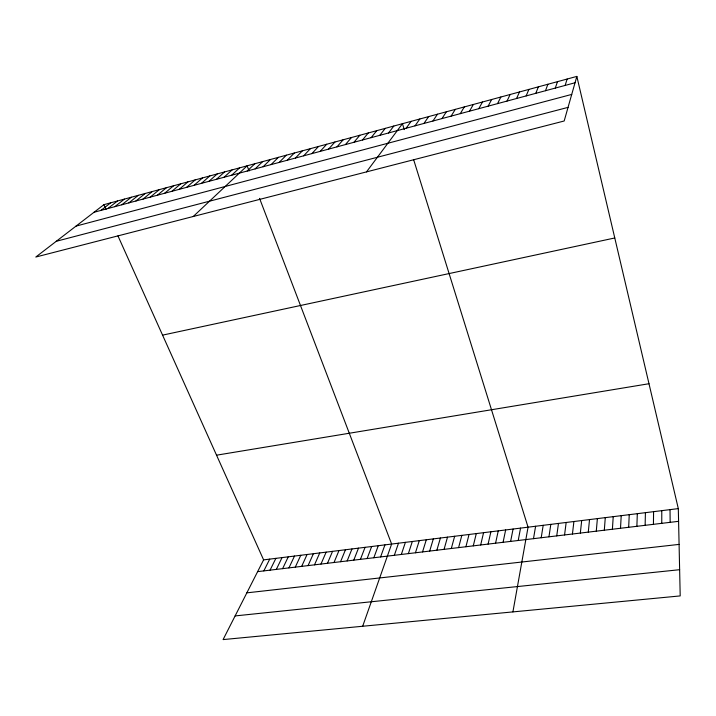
<?xml version="1.0" encoding="UTF-8"?>
<svg xmlns="http://www.w3.org/2000/svg" width="716" height="716" viewBox="0 0 716 716"><rect width="100%" height="100%" fill="white"/><g stroke="black" fill="none" stroke-linecap="round" stroke-linejoin="round"><path stroke-width="1.07" d="M661.763 523.333L661.781 510.651M653.431 524.336L653.583 511.663M645.134 525.32L645.42 512.674M636.882 526.314L637.312 513.676M628.675 527.289L629.239 514.67M620.512 528.265L621.211 515.663M612.395 529.24L613.227 516.657M604.313 530.198L605.28 517.632M596.285 531.165L597.377 518.608M588.292 532.113L589.519 519.583M580.336 533.071L581.696 520.55M572.433 534.011L573.91 521.517M564.566 534.95L566.168 522.465M556.735 535.89L558.471 523.423M548.957 536.821L550.81 524.372M541.207 537.743L543.184 525.311M533.501 538.665L535.604 526.251M512.916 611.903L528.059 527.182L413.633 159.641M518.214 540.49L520.55 528.113M510.624 541.403L513.077 529.034M503.08 542.298L505.648 529.947M495.57 543.202L498.255 530.869M488.097 544.088L490.89 531.773M480.669 544.983L483.568 532.677M473.276 545.861L476.292 533.581M465.919 546.747L469.043 534.476M458.598 547.624L461.829 535.371M451.313 548.492L454.651 536.257M444.063 549.36L447.509 537.134M576.845 76.406L564.172 120.995L35.8 257.035L103.918 204.66L576.845 76.406L678.312 508.611L680.2 595.918L223.088 639.594L263.604 559.876L117.961 235.895M436.858 550.219L440.403 538.02M429.681 551.078L433.332 538.888M422.538 551.929L426.297 539.757M565.13 85.428L567.135 79.046M415.441 552.779L419.299 540.625M408.371 553.62L412.327 541.484M401.336 554.461L405.399 542.343M394.337 555.303L398.499 543.193M555.285 88.086L557.487 81.66M362.672 626.258L391.625 544.044L259.55 198.35M380.59 556.941L384.94 544.876M373.841 557.746L378.281 545.699M545.503 90.717L547.892 84.255M367.12 558.552L371.658 546.514M360.434 559.348L365.062 547.328M353.776 560.145L358.501 548.143M535.783 93.331L538.369 86.842M347.153 560.941L351.968 548.948M340.565 561.729L345.461 549.754M334.005 562.508L338.99 550.55M327.472 563.295L332.546 551.347M526.135 95.926L528.9 89.411M320.974 564.065L326.138 552.143M314.503 564.843L319.748 552.931M308.068 565.613L313.393 553.719M516.54 98.513L519.503 91.961M301.66 566.374L307.075 554.497M295.278 567.144L300.774 555.276M288.933 567.895L294.509 556.055M507.017 101.081L510.15 94.494M282.614 568.656L288.271 556.824M276.322 569.408L282.059 557.594M270.057 570.151L275.884 558.355M263.828 570.903L269.726 559.115M497.548 103.623L500.869 97.009M488.142 106.156L491.641 99.515M478.789 108.68L482.468 102.003M469.508 111.177L473.357 104.473M460.281 113.665L464.299 106.926M451.107 116.126L455.295 109.369M441.996 118.588L446.354 111.794M432.938 121.022L437.458 114.211M423.944 123.447L428.624 116.601M415.003 125.855L419.845 118.981M406.115 128.245L411.118 121.353M366.494 171.894L402.446 123.707L404.28 129.596M388.511 132.988L393.818 126.043M379.784 135.333L385.253 128.361M371.121 137.669L376.732 130.679M362.502 139.987L368.266 132.97M353.937 142.287L359.853 135.252M345.425 144.578L351.484 137.526M336.968 146.861L343.17 139.772M328.563 149.125L334.909 142.019M320.204 151.371L326.693 144.247M311.899 153.609L318.522 146.458M303.647 155.828L310.404 148.66M295.44 158.039L302.331 150.852M287.277 160.241L294.303 153.027M279.168 162.425L286.328 155.193M271.113 164.591L278.39 157.341M263.094 166.747L270.505 159.48M255.129 168.895L262.665 161.61M247.208 171.026L254.869 163.722M193.248 216.501L247.118 165.826L249.087 170.954M231.68 175.205L239.583 167.866M224.063 177.255L232.082 169.898M216.483 179.295L224.618 171.921M208.956 181.327L217.208 173.934M201.464 183.341L209.833 175.939M194.018 185.346L202.494 177.926M186.616 187.341L195.2 179.904M179.251 189.319L187.95 181.873M171.929 191.297L180.736 183.824M164.653 193.257L173.558 185.775M157.413 195.2L166.425 187.708M150.208 197.142L159.328 189.633M143.048 199.066L152.266 191.548M135.933 200.981L145.25 193.445M128.853 202.897L138.269 195.343M121.809 204.785L131.323 197.222M114.802 206.673L124.414 199.102M107.839 208.553L117.549 200.963M100.911 210.415L110.712 202.816M94.02 212.267L575.038 82.761M76.039 226.095L571.726 94.414M56.287 241.283L568.048 107.373M162.577 335.133L614.775 237.972M216.545 455.188L648.991 383.722M263.604 559.876L678.312 508.611M257.626 571.637L678.58 521.329M246.841 592.848L679.081 544.393M235.117 615.921L679.636 569.703M103.918 204.66L106.066 209.439M670.024 509.631L670.149 522.331"/></g></svg>
